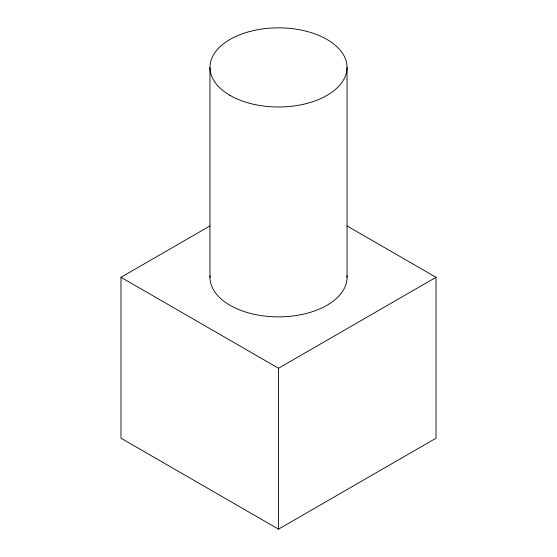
<?xml version="1.0" encoding="UTF-8"?>
<svg xmlns="http://www.w3.org/2000/svg" width="557" height="557" viewBox="0 0 557 557"><rect width="100%" height="100%" fill="white"/><g stroke="black" fill="none" stroke-linecap="round" stroke-linejoin="round"><path stroke-width="0.84" d="M347.088 225.954L436.02 277.302L436.02 438.206L278.5 529.15L120.98 438.206L120.98 277.302L209.912 225.954M120.98 277.302L278.5 368.247L436.02 277.302M347.046 67.425L347.046 277.302M278.5 368.247L278.5 529.15M209.954 67.425L209.954 277.302M346.99 275.715A68.546 39.575 0 0 1 278.5 316.877A68.546 39.575 0 0 1 210.01 275.715M230.034 95.407A68.546 39.575 0 0 0 344.706 77.667A68.546 39.575 0 0 0 260.76 29.201A68.546 39.575 0 0 0 230.034 95.407"/></g></svg>
